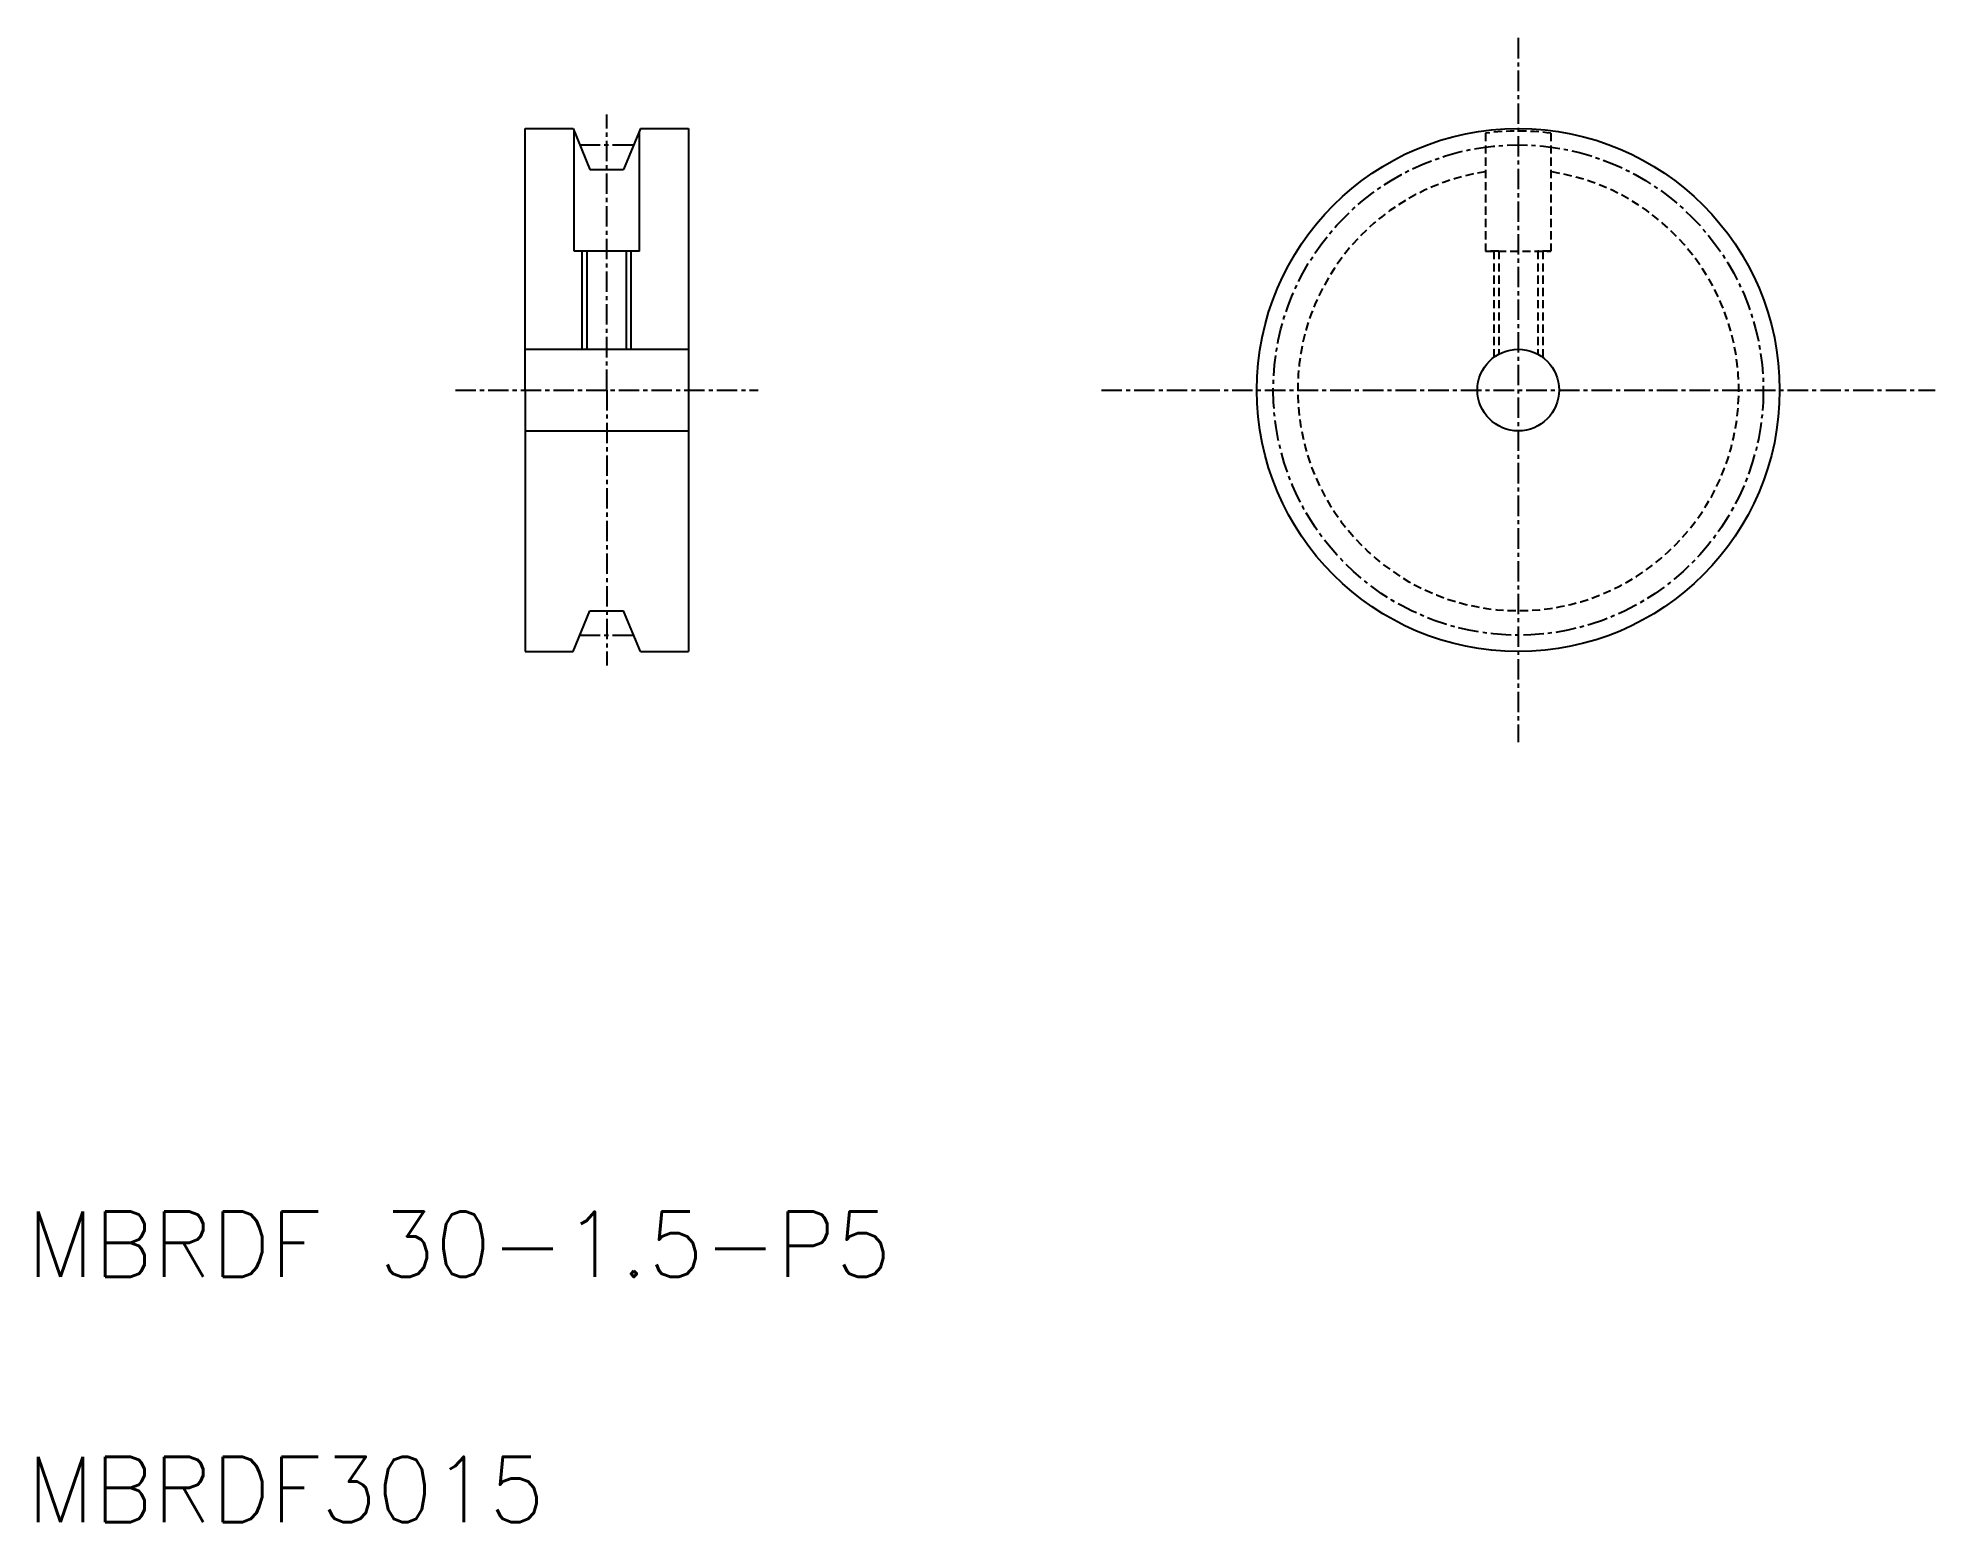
# Model space of a CAD drawing. Extents: x 6 to 123, y 163 to 254.
import ezdxf

# ---------------------------------------------------------------- set-up
doc = ezdxf.new("R2010")
doc.units = 0
doc.linetypes.add('CENTER', pattern=[2, 1.25, -0.25, 0.25, -0.25])
doc.linetypes.add('DASHED', pattern=[0.75, 0.5, -0.25])
doc.layers.get('0').update_dxf_attribs({"linetype": 'CONTINUOUS'})
doc.layers.add('CENTER', color=1, linetype='CENTER')
doc.styles.get("Standard").update_dxf_attribs({"font": 'txt.shx', "bigfont": '@extfont2.shx'})

msp = doc.modelspace()

# ---------------------------------------------------------------- linework, layer by layer
at = {"color": 7, "linetype": 'CONTINUOUS'}
for p, q in [((36.25, 232.12), (36.25, 248.12)), ((36.25, 248.12), (39.19, 248.12)), ((39.19, 248.12), (40.22, 245.62)), ((39.25, 240.62), (39.25, 247.97)), ((43.31, 248.12), (42.28, 245.62)), ((43.25, 240.62), (43.25, 247.97)), ((43.31, 248.12), (46.25, 248.12)), ((46.25, 248.12), (46.25, 216.12)), ((40.22, 245.62), (42.28, 245.62)), ((43.25, 240.62), (39.25, 240.62)), ((40.05, 234.62), (40.05, 240.62)), ((42.45, 234.62), (42.45, 240.62)), ((36.25, 234.62), (46.25, 234.62)), ((36.25, 232.12), (36.25, 216.12)), ((36.25, 229.62), (46.25, 229.62)), ((36.25, 228.12), (36.25, 228.12)), ((36.25, 224.12), (36.25, 224.12)), ((39.19, 216.12), (40.22, 218.62)), ((40.22, 218.62), (42.28, 218.62)), ((43.31, 216.12), (42.28, 218.62)), ((36.25, 216.12), (39.19, 216.12)), ((43.31, 216.12), (46.25, 216.12))]:
    msp.add_line(p, q, dxfattribs=at)
at = {"color": 3, "linetype": 'DASHED'}
for p, q in [((95.05, 247.84), (95.05, 240.62)), ((99.05, 247.84), (99.05, 240.62)), ((95.05, 240.62), (95.55, 240.62)), ((95.85, 240.62), (95.05, 240.62)), ((95.05, 240.62), (99.05, 240.62)), ((95.55, 240.62), (95.55, 234.12)), ((95.85, 240.62), (95.85, 234.31)), ((98.25, 240.62), (98.25, 234.31)), ((99.05, 240.62), (98.25, 240.62)), ((98.55, 240.62), (98.55, 234.12))]:
    msp.add_line(p, q, dxfattribs=at)
at = {"color": 3, "linetype": 'CONTINUOUS'}
for p, q in [((39.75, 234.62), (39.75, 240.62)), ((42.75, 234.62), (42.75, 240.62))]:
    msp.add_line(p, q, dxfattribs=at)
at = {"color": 7, "linetype": 'CONTINUOUS'}
for radius in [16, 2.5]:
    msp.add_circle((97.05, 232.12), radius, dxfattribs=at)
at = {"color": 3, "linetype": 'DASHED'}
for radius, start, end in [(15.84, 82.7486, 97.2514), (13.5, 98.5196, 81.4804)]:
    msp.add_arc((97.05, 232.12), radius, start, end, dxfattribs=at)
at = {"layer": 'CENTER', "color": 1, "linetype": 'CENTER'}
for p, q in [((97.05, 253.66), (97.05, 210.58)), ((41.25, 232.12), (41.25, 248.97)), ((39.6, 247.12), (42.9, 247.12)), ((31.99, 232.12), (50.51, 232.12)), ((41.25, 232.12), (41.25, 215.27)), ((71.54, 232.12), (122.56, 232.12)), ((39.6, 217.12), (42.9, 217.12))]:
    msp.add_line(p, q, dxfattribs=at)
msp.add_circle((97.05, 232.12), 15, dxfattribs=at)

# ---------------------------------------------------------------- texts
at = {"color": 7, "linetype": 'CONTINUOUS'}
for s, p in [('MBRDF 30-1.5-P5', (5.75, 177.86)), ('MBRDF3015', (5.75, 162.86))]:
    msp.add_text(s, height=4, dxfattribs=at).set_placement(p)

doc.saveas('drawing.dxf')
